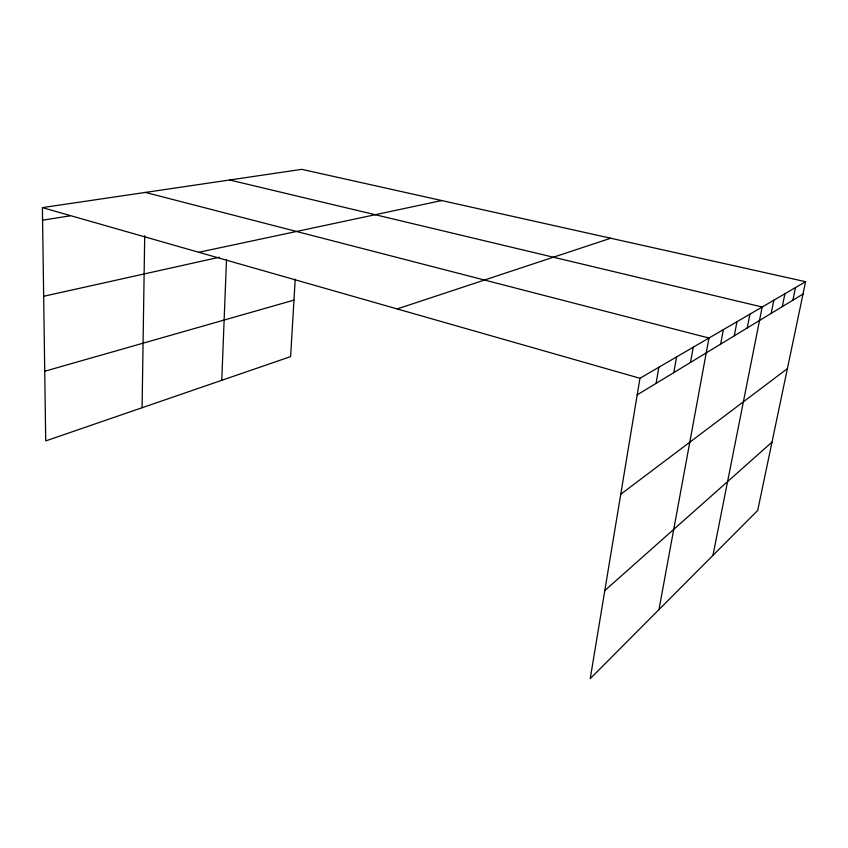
<?xml version="1.0" encoding="UTF-8"?>
<svg xmlns="http://www.w3.org/2000/svg" width="848" height="848" viewBox="0 0 848 848"><rect width="100%" height="100%" fill="white"/><g stroke="black" fill="none" stroke-linecap="round" stroke-linejoin="round"><path stroke-width="1.27" d="M142.082 407.74L144.711 235.659M221.763 380.307L226.501 259.562M295.221 279.162L290.61 356.616L45.718 440.907L42.4 207.612L301.771 169.346L805.6 281.695L757.688 510.464L590.219 678.654L639.943 378.272L805.6 281.695M656.087 383.381L658.843 367.248M673.821 372.601L676.577 356.913M690.505 362.456L693.251 347.192M658.96 609.627L708.96 338.034L145.379 192.422M720.63 344.14L723.355 329.639M734.283 335.84L736.986 321.699M747.215 327.975L749.908 314.163M712.956 555.398L762.172 307.008L229.628 179.988M771.182 313.4L773.832 300.213M782.301 306.637L784.93 293.747M792.901 300.192L795.509 287.578M604.804 590.568L771.987 442.168M620.747 494.257L787.389 368.647M637.198 394.871L803.014 294.044M397.182 308.937L610.708 238.235M44.732 371.244L293.98 300.118M43.661 296.281L219.367 257.241M198.803 252.28L441.713 200.552M42.58 220.194L70.002 215.858M42.4 207.612L639.943 378.272"/></g></svg>
